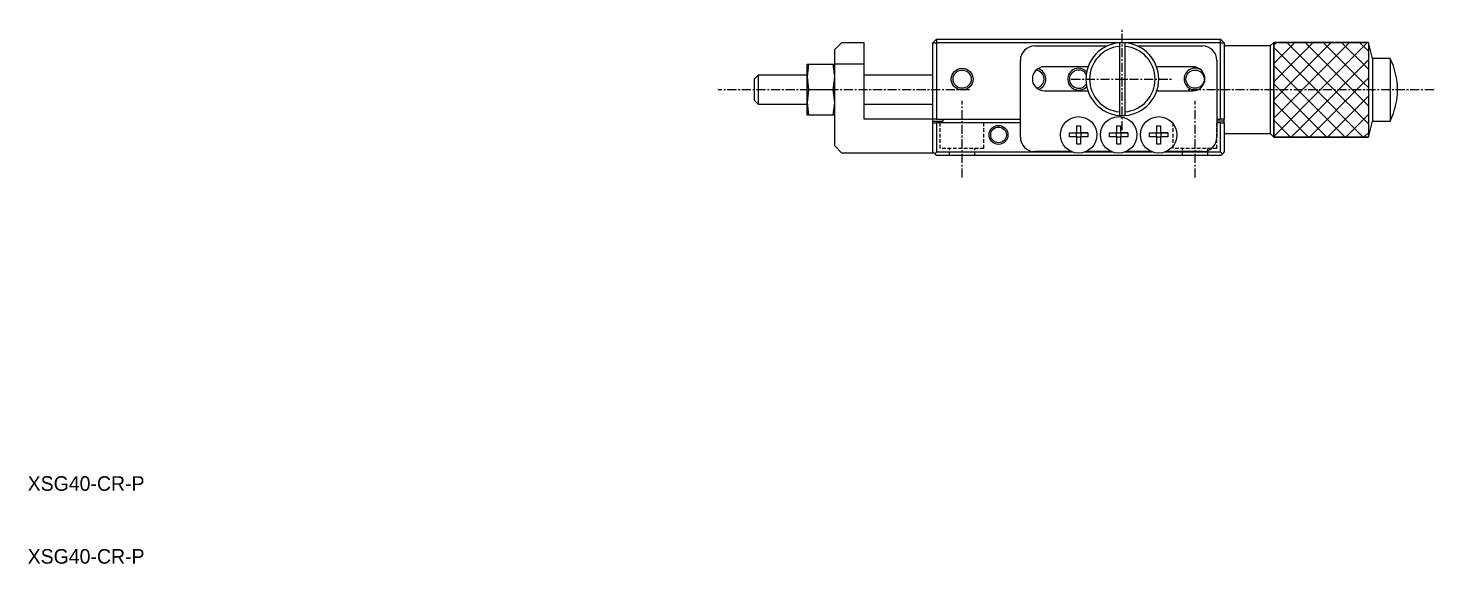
# Model space of a CAD drawing. Extents: x 10 to 351, y 10 to 232.
# Drawn here: x 10.1 to 203.2, y 10 to 83.5 of the extents above; entities that cross this region are included whole.
import ezdxf

# ---------------------------------------------------------------- set-up
doc = ezdxf.new("R2010")
doc.units = 0
doc.linetypes.add('CENTER', pattern=[2, 1.25, -0.25, 0.25, -0.25])
doc.linetypes.add('DASHED', pattern=[0.75, 0.5, -0.25])
doc.layers.get('0').update_dxf_attribs({"linetype": 'CONTINUOUS'})
doc.layers.add('CENTER', color=1, linetype='CENTER')
doc.styles.get("Standard").update_dxf_attribs({"font": 'FG教科書体NT-M'})

msp = doc.modelspace()

# ---------------------------------------------------------------- linework, layer by layer
at = {"color": 7, "linetype": 'CONTINUOUS'}
for p, q in [((120.849997, 80.55), (121.849997, 81.55)), ((121.849997, 81.55), (124.849997, 81.55)), ((124.849997, 81.55), (124.849997, 78.55)), ((134.849997, 82), (134.349997, 81.5)), ((134.349997, 71), (134.349997, 81.5)), ((134.349997, 81.5), (134.849997, 81.5)), ((134.849997, 82), (134.849997, 81.5)), ((134.849997, 82), (173.849997, 82)), ((134.849997, 81.5), (134.849997, 71)), ((160.349997, 81.5), (134.849997, 81.5)), ((159.949997, 81.483974), (159.949997, 80.982187)), ((173.849997, 81.5), (160.349997, 81.5)), ((160.749997, 80.982187), (160.749997, 81.483974)), ((173.849997, 81.5), (173.849997, 82)), ((174.349997, 81.5), (173.849997, 82)), ((173.849997, 71), (173.849997, 81.5)), ((173.849997, 81.5), (174.349997, 81.5)), ((174.349997, 81.5), (174.349997, 71)), ((181.150003, 81.549999), (180.650001, 81.049996)), ((181.150002, 68.550001), (181.150003, 81.549999)), ((181.150003, 81.549999), (194.150004, 81.549999)), ((194.150004, 81.549999), (194.150003, 68.550001)), ((194.739492, 79.35), (194.150004, 81.549999)), ((120.849997, 78.55), (120.849997, 80.55)), ((148.349997, 81.05), (158.276955, 81.05)), ((159.949997, 80.982187), (159.949997, 72.017813)), ((160.749997, 72.017813), (160.749997, 80.982187)), ((162.423038, 81.05), (171.349997, 81.05)), ((180.650001, 81.049996), (174.349997, 81.049996)), ((180.650001, 81.049996), (180.65, 69.052195)), ((194.739492, 79.35), (194.739491, 70.751571)), ((197.150003, 79.35), (194.739492, 79.35)), ((197.150003, 79.35), (197.150002, 70.751571)), ((117.247069, 78.55), (117.049997, 76.8)), ((117.049997, 78.55), (117.247069, 78.55)), ((117.049997, 76.8), (117.049997, 78.55)), ((117.247069, 78.55), (120.652924, 78.55)), ((120.849997, 76.8), (120.652924, 78.55)), ((120.652924, 78.55), (120.849997, 78.55)), ((120.849997, 77.05), (120.849997, 78.55)), ((124.849997, 78.55), (120.849997, 78.55)), ((124.849997, 78.55), (124.849997, 71.05)), ((146.349997, 68.55), (146.349997, 79.05)), ((155.647869, 78.2), (149.649997, 78.2)), ((170.049997, 78.2), (165.052124, 78.2)), ((173.349997, 79.05), (173.349997, 68.55)), ((110.099997, 76.8), (109.849997, 76.55)), ((109.849997, 75.05), (109.849997, 76.55)), ((110.349997, 77.05), (110.099997, 76.8)), ((110.349997, 77.05), (110.349997, 75.05)), ((117.049977, 77.05), (110.349997, 77.05)), ((117.049997, 73.3), (117.049997, 76.8)), ((117.049997, 76.8), (117.247069, 75.05)), ((120.652924, 75.05), (120.849997, 76.8)), ((120.849997, 73.05), (120.849997, 77.05)), ((134.314098, 77.05), (124.850016, 77.05)), ((134.314098, 75.05), (134.314098, 77.050005)), ((134.314098, 73.05), (134.314098, 77.05)), ((109.849997, 73.55), (109.849997, 75.05)), ((109.849997, 73.55), (110.099997, 73.3)), ((110.349997, 75.05), (110.349997, 73.05)), ((117.247069, 75.05), (117.049997, 73.3)), ((120.652924, 75.05), (117.247069, 75.05)), ((120.849997, 73.3), (120.652924, 75.05)), ((149.649997, 74.9), (155.612909, 74.9)), ((165.087084, 74.9), (170.049997, 74.9)), ((110.099997, 73.3), (110.349997, 73.05)), ((110.349997, 73.05), (117.049977, 73.05)), ((117.049997, 73.3), (117.247069, 71.55)), ((117.049997, 71.55), (117.049997, 73.3)), ((117.247069, 71.55), (117.049997, 71.55)), ((120.652924, 71.55), (117.247069, 71.55)), ((120.652924, 71.55), (120.849997, 73.3)), ((120.849997, 71.55), (120.652924, 71.55)), ((120.849997, 67.35), (120.849997, 73.05)), ((124.849997, 73.05), (134.314098, 73.05)), ((159.949997, 72.017813), (159.949997, 71.516026)), ((160.749997, 71.516026), (160.749997, 72.017813)), ((124.849997, 71.05), (134.349997, 71.05)), ((134.849997, 71), (134.349997, 71)), ((134.349997, 70.75), (134.349997, 71)), ((134.349997, 70.75), (135.749997, 70.75)), ((134.349997, 70.5), (134.349997, 70.75)), ((134.349997, 66.5), (134.349997, 70.5)), ((134.349997, 70.5), (134.849997, 70.5)), ((134.849997, 71), (146.349997, 71)), ((134.849997, 70.5), (134.849997, 66.5)), ((146.349997, 70.5), (134.849997, 70.5)), ((135.749997, 70.75), (135.749997, 71)), ((154.089997, 70.10859), (154.609997, 70.10859)), ((154.089997, 69.11), (154.089997, 70.10859)), ((154.609997, 70.10859), (154.609997, 69.11)), ((159.589997, 70.10859), (160.109997, 70.10859)), ((159.589997, 69.11), (159.589997, 70.10859)), ((160.109997, 70.10859), (160.109997, 69.11)), ((165.089997, 70.10859), (165.609997, 70.10859)), ((165.089997, 69.11), (165.089997, 70.10859)), ((165.609997, 70.10859), (165.609997, 69.11)), ((173.349997, 71), (173.849997, 71)), ((174.349997, 70.75), (173.349997, 70.75)), ((173.849997, 70.5), (173.349997, 70.5)), ((174.349997, 71), (173.849997, 71)), ((173.849997, 66.5), (173.849997, 70.5)), ((173.849997, 70.5), (174.349997, 70.5)), ((174.349997, 70.75), (174.349997, 71)), ((174.349997, 70.5), (174.349997, 70.75)), ((174.349997, 70.5), (174.349997, 66.5)), ((194.150003, 68.550001), (194.739491, 70.75)), ((194.739491, 70.751571), (194.739491, 70.75)), ((194.739491, 70.75), (197.150002, 70.75)), ((197.150002, 70.751571), (197.150002, 70.75)), ((153.091407, 68.59), (153.091407, 69.11)), ((153.091407, 69.11), (154.089997, 69.11)), ((153.091407, 69.11), (154.048622, 69.11)), ((154.089997, 68.59), (153.091407, 68.59)), ((154.048622, 69.11), (154.089997, 69.11)), ((154.048622, 68.59), (154.048622, 69.11)), ((154.089997, 69.151375), (154.609997, 69.151375)), ((154.089997, 67.59141), (154.089997, 68.59)), ((154.609997, 68.548625), (154.089997, 68.548625)), ((154.609997, 67.59141), (154.089997, 67.59141)), ((154.609997, 69.11), (155.608586, 69.11)), ((154.609997, 69.11), (154.651371, 69.11)), ((154.609997, 68.59), (154.609997, 67.59141)), ((155.608586, 68.59), (154.609997, 68.59)), ((155.608586, 69.11), (154.651371, 69.11)), ((154.651371, 69.11), (154.651371, 68.59)), ((155.608586, 69.11), (155.608586, 68.59)), ((158.591407, 68.59), (158.591407, 69.11)), ((158.591407, 69.11), (159.589997, 69.11)), ((158.591407, 69.11), (159.548622, 69.11)), ((159.589997, 68.59), (158.591407, 68.59)), ((159.548622, 69.11), (159.589997, 69.11)), ((159.548622, 68.59), (159.548622, 69.11)), ((159.589997, 69.151375), (160.109997, 69.151375)), ((159.589997, 67.59141), (159.589997, 68.59)), ((160.109997, 68.548625), (159.589997, 68.548625)), ((160.109997, 67.59141), (159.589997, 67.59141)), ((160.109997, 69.11), (161.108586, 69.11)), ((160.109997, 69.11), (160.151371, 69.11)), ((160.109997, 68.59), (160.109997, 67.59141)), ((161.108586, 68.59), (160.109997, 68.59)), ((161.108586, 69.11), (160.151371, 69.11)), ((160.151371, 69.11), (160.151371, 68.59)), ((161.108586, 69.11), (161.108586, 68.59)), ((164.091407, 68.59), (164.091407, 69.11)), ((164.091407, 69.11), (165.089997, 69.11)), ((164.091407, 69.11), (165.048622, 69.11)), ((165.089997, 68.59), (164.091407, 68.59)), ((165.048622, 69.11), (165.089997, 69.11)), ((165.048622, 68.59), (165.048622, 69.11)), ((165.089997, 69.151375), (165.609997, 69.151375)), ((165.089997, 67.59141), (165.089997, 68.59)), ((165.609997, 68.548625), (165.089997, 68.548625)), ((165.609997, 67.59141), (165.089997, 67.59141)), ((165.609997, 69.11), (166.608586, 69.11)), ((165.609997, 69.11), (165.651371, 69.11)), ((165.609997, 68.59), (165.609997, 67.59141)), ((166.608586, 68.59), (165.609997, 68.59)), ((166.608586, 69.11), (165.651371, 69.11)), ((165.651371, 69.11), (165.651371, 68.59)), ((166.608586, 69.11), (166.608586, 68.59)), ((174.349997, 69.050004), (180.65, 69.050004)), ((180.65, 69.052195), (180.65, 69.050004)), ((180.65, 69.050004), (181.150002, 68.550001)), ((181.150002, 68.552375), (181.150002, 68.550001)), ((194.150003, 68.550001), (181.150002, 68.550001)), ((194.150003, 68.552375), (194.150003, 68.550001)), ((120.849997, 67.35), (121.849997, 66.35)), ((134.499997, 66.35), (121.849997, 66.35)), ((134.599997, 66.25), (134.349997, 66.5)), ((134.849997, 66.5), (134.599997, 66.25)), ((134.849997, 66), (134.599997, 66.25)), ((134.849997, 66.5), (153.49706, 66.5)), ((173.849997, 66), (134.849997, 66)), ((153.370201, 66.55), (148.349997, 66.55)), ((155.202933, 66.5), (158.99706, 66.5)), ((158.870201, 66.55), (155.329792, 66.55)), ((160.702933, 66.5), (164.49706, 66.5)), ((164.370201, 66.55), (160.829792, 66.55)), ((166.202933, 66.5), (173.849997, 66.5)), ((171.349997, 66.55), (166.329792, 66.55)), ((174.099997, 66.25), (173.849997, 66.5)), ((173.849997, 66), (174.099997, 66.25)), ((174.349997, 66.5), (174.099997, 66.25))]:
    msp.add_line(p, q, dxfattribs=at)
at = {"color": 3, "linetype": 'CONTINUOUS'}
for p, q in [((181.150003, 81.549999), (181.150002, 68.552375)), ((194.150004, 81.549999), (181.150003, 81.549999)), ((181.150003, 81.150003), (181.549999, 81.549999)), ((181.150003, 78.650003), (184.049999, 81.549999)), ((181.150003, 76.150003), (186.549999, 81.549999)), ((182.950001, 81.549999), (188.5, 76)), ((183.5, 76), (189.049999, 81.549999)), ((185.450001, 81.549999), (191, 76)), ((186, 76), (191.549999, 81.549999)), ((187.950001, 81.549999), (193.5, 76)), ((188.5, 76), (194.049999, 81.549999)), ((190.450001, 81.549999), (194.150004, 77.849996)), ((192.950001, 81.549999), (194.150004, 80.349996)), ((194.150004, 81.549999), (194.150003, 68.552375)), ((181.150003, 80.849997), (186, 76)), ((181.150003, 78.349997), (183.5, 76)), ((191, 76), (194.150004, 79.150004)), ((139.571748, 76.764242), (139.542719, 76.874049)), ((171.575579, 76.745861), (171.542719, 76.874049)), ((181.150002, 73.650002), (183.5, 76)), ((181.150002, 71.150002), (186, 76)), ((181.150002, 68.650002), (188.5, 76)), ((181.150003, 75.849997), (188.449999, 68.550001)), ((183.5, 76), (190.949999, 68.550001)), ((183.550001, 68.550001), (191, 76)), ((186, 76), (193.449999, 68.550001)), ((186.050001, 68.550001), (193.5, 76)), ((188.5, 76), (194.150003, 70.349997)), ((191, 76), (194.150003, 72.849997)), ((193.5, 76), (194.150004, 76.650004)), ((193.5, 76), (194.150004, 75.349996)), ((188.550001, 68.550001), (194.150003, 74.150003)), ((181.150002, 73.349998), (185.949999, 68.550001)), ((191.050001, 68.550001), (194.150003, 71.650003)), ((181.150002, 70.849998), (183.449999, 68.550001)), ((181.150002, 68.550001), (194.150003, 68.550001)), ((193.550001, 68.550001), (194.150003, 69.150003))]:
    msp.add_line(p, q, dxfattribs=at)
at = {"color": 3, "linetype": 'DASHED'}
for p, q in [((135.349997, 67), (135.349997, 70.5)), ((141.349997, 67), (141.349997, 70.5)), ((167.349997, 67), (167.349997, 70.5)), ((173.349997, 67), (173.349997, 70.5)), ((141.349997, 67), (135.349997, 67)), ((136.599997, 66), (136.599997, 67)), ((140.099997, 66), (140.099997, 67)), ((173.349997, 67), (167.349997, 67)), ((168.599997, 66), (168.599997, 67)), ((172.099997, 66), (172.099997, 67))]:
    msp.add_line(p, q, dxfattribs=at)
at = {"color": 3, "linetype": 'CONTINUOUS'}
for centre, radius in [((138.349997, 76.5), 1.5), ((143.349997, 68.85), 1.3)]:
    msp.add_circle(centre, radius, dxfattribs=at)
at = {"color": 7, "linetype": 'CONTINUOUS'}
for centre, radius in [((138.349997, 76.5), 1.25), ((170.349997, 76.5), 1.25), ((143.349997, 68.85), 1.075), ((154.349997, 68.85), 2.5), ((159.849997, 68.85), 2.5), ((165.349997, 68.85), 2.5)]:
    msp.add_circle(centre, radius, dxfattribs=at)
for centre, radius, start, end in [((160.349997, 76.5), 5, 94.588566, 265.411434), ((160.349997, 76.5), 5, 85.411434, 94.588566), ((160.349997, 76.5), 5, 274.588566, 85.411434), ((148.349997, 79.05), 2, 90, 180), ((160.349997, 76.5), 4.5, 95.099689, 264.900311), ((160.349997, 76.5), 4.5, 275.099689, 84.900311), ((171.349997, 79.05), 2, 0, 90), ((188.405002, 75.05), 9.745001, 333.816208, 26.183791), ((149.649997, 76.55), 1.65, 90, 270), ((148.349997, 76.5), 1.25, 0, 82.779417), ((154.349997, 76.5), 1.25, 33.12294, 326.87706), ((170.049997, 76.55), 1.65, 270, 90), ((130.849997, 75.05), 4, 28.955024, 30), ((148.349997, 76.5), 1.25, 281.625779, 0), ((160.349997, 76.5), 5, 265.411434, 274.588566), ((148.349997, 68.55), 2, 180, 270), ((171.349997, 68.55), 2, 270, 0)]:
    msp.add_arc(centre, radius, start, end, dxfattribs=at)
at = {"color": 3, "linetype": 'CONTINUOUS'}
for centre, start, end in [((148.349997, 76.5), 291.087406, 73.987249), ((154.349997, 76.5), 90, 318.189685), ((154.349997, 76.5), 42.598813, 90), ((170.349997, 76.5), 90, 284.954825), ((170.349997, 76.5), 55.925286, 90)]:
    msp.add_arc(centre, 1.5, start, end, dxfattribs=at)
at = {"layer": 'CENTER', "color": 1, "linetype": 'CENTER'}
for p, q in [((160.349997, 69.5), (160.349997, 83.5)), ((153.349997, 76.5), (167.349997, 76.5)), ((139.349997, 75.05), (104.849997, 75.05)), ((138.349997, 63), (138.349997, 73.5)), ((203.150003, 75.05), (169.349997, 75.05)), ((170.349997, 63), (170.349997, 73.5))]:
    msp.add_line(p, q, dxfattribs=at)

# ---------------------------------------------------------------- texts
at = {"color": 7, "linetype": 'CONTINUOUS'}
for p in [(10, 20), (10, 10)]:
    msp.add_text('XSG40-CR-P', height=2, dxfattribs=at).set_placement(p)

doc.saveas('drawing.dxf')
